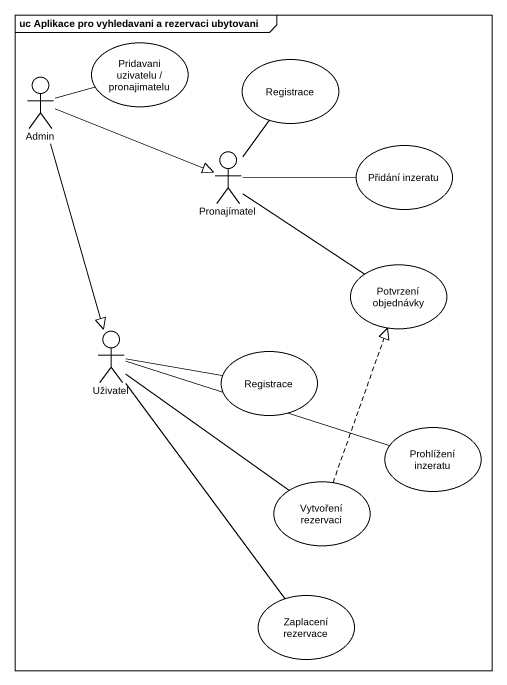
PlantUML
@startuml
mainframe uc Aplikace pro vyhledavani a rezervaci ubytovani
usecase "Pridavani uzivatelu / pronajimatelu" as Pridavani_uzivatelu
actor Admin
usecase Registrace
actor Pronajímatel
usecase "Přidání inzeratu" as Přidání_inzeratu
usecase "Potvrzení objednávky" as Potvrzení_objednávky
actor Uživatel
usecase "Registrace" as Registrace_2
usecase "Prohlížení inzeratu" as Prohlížení_inzeratu
usecase "Vytvoření rezervaci" as Vytvoření_rezervaci
usecase "Zaplacení rezervace" as Zaplacení_rezervace
Admin -right- Pridavani_uzivatelu
Admin -right-|> Pronajímatel
Admin --|> Uživatel
Pronajímatel -up- Registrace
Pronajímatel -right- Přidání_inzeratu
Pronajímatel -right- Potvrzení_objednávky
Uživatel -right- Registrace_2
Uživatel -right- Prohlížení_inzeratu
Uživatel -right- Vytvoření_rezervaci
Uživatel -- Zaplacení_rezervace
Vytvoření_rezervaci .up.|> Potvrzení_objednávky
@enduml
